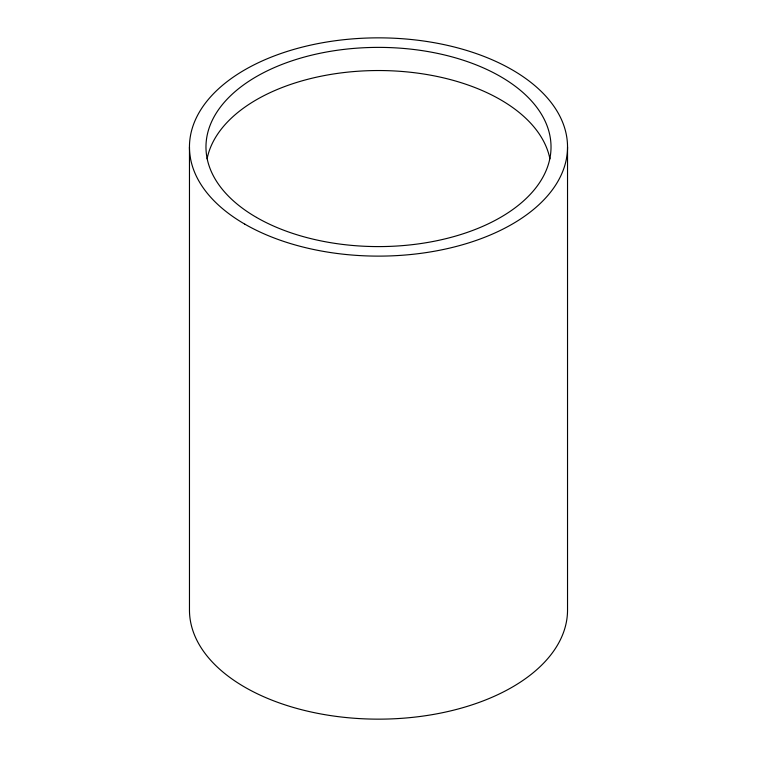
<?xml version="1.0" encoding="UTF-8"?>
<svg xmlns="http://www.w3.org/2000/svg" width="757" height="757" viewBox="0 0 757 757"><rect width="100%" height="100%" fill="white"/><g stroke="black" fill="none" stroke-linecap="round" stroke-linejoin="round"><path stroke-width="1.14" d="M567.532 146.981L567.532 610.019A189.032 109.131 0 0 1 378.5 719.15A189.032 109.131 0 0 1 189.468 610.019L189.468 146.981M207.096 158.838A172.52 99.602 0 0 1 378.5 70.533A172.52 99.602 0 0 1 549.904 158.838M244.833 224.157A189.032 109.131 0 0 0 561.088 175.236A189.032 109.131 0 0 0 329.579 41.569A189.032 109.131 0 0 0 244.833 224.157M256.509 217.42A172.52 99.602 0 0 0 545.144 172.766A172.52 99.602 0 0 0 333.846 50.776A172.52 99.602 0 0 0 256.509 217.42"/></g></svg>
